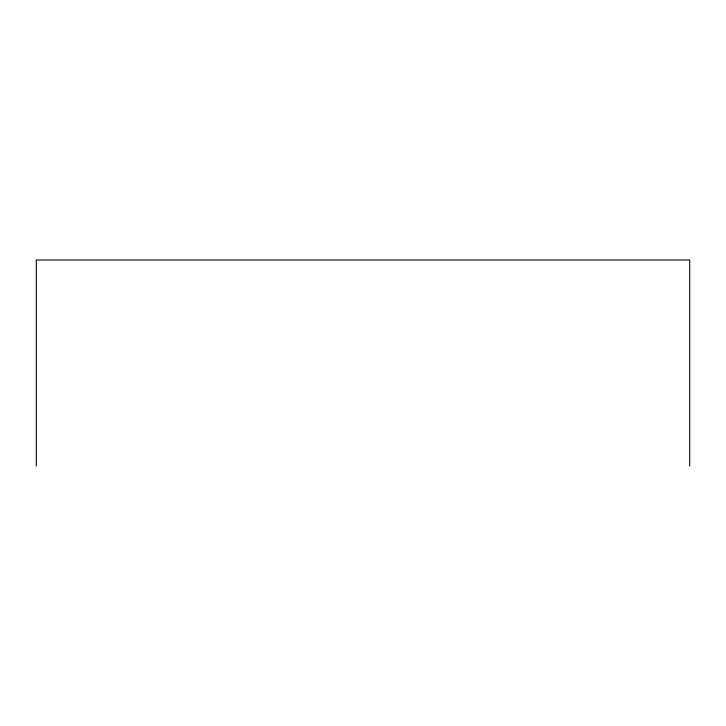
<?xml version="1.0" encoding="UTF-8"?>
<svg xmlns="http://www.w3.org/2000/svg" width="726" height="726" viewBox="0 0 726 726"><rect width="100%" height="100%" fill="white"/><g stroke="black" fill="none" stroke-linecap="round" stroke-linejoin="round"><path stroke-width="1.09" d="M689.7 465.992L689.7 260.008L36.3 260.008L36.3 465.992"/></g></svg>
